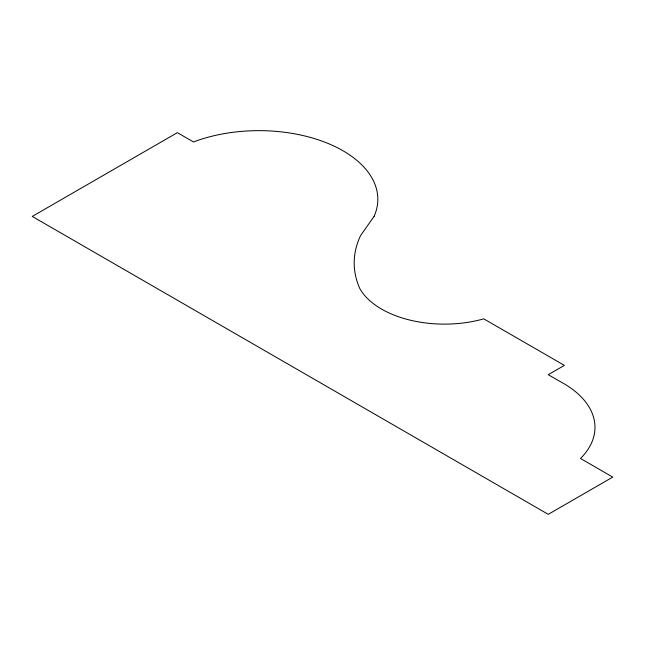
<?xml version="1.0" encoding="UTF-8"?>
<svg xmlns="http://www.w3.org/2000/svg" width="645" height="645" viewBox="0 0 645 645"><rect width="100%" height="100%" fill="white"/><g stroke="black" fill="none" stroke-linecap="round" stroke-linejoin="round"><path stroke-width="0.97" d="M374.148 216.252L360.579 235.586A178.826 103.248 0 0 0 359.717 288.371A88.937 51.35 0 0 0 483.75 318.84L564.375 365.384L548.25 374.697L565.294 384.468A107.747 62.202 0 0 1 580.5 458.482L612.75 477.106L548.25 514.339L32.25 216.43L177.375 132.644L193.5 141.956A118.938 68.668 0 0 1 327.894 143.383A118.938 68.668 0 0 1 374.148 216.252"/></g></svg>
